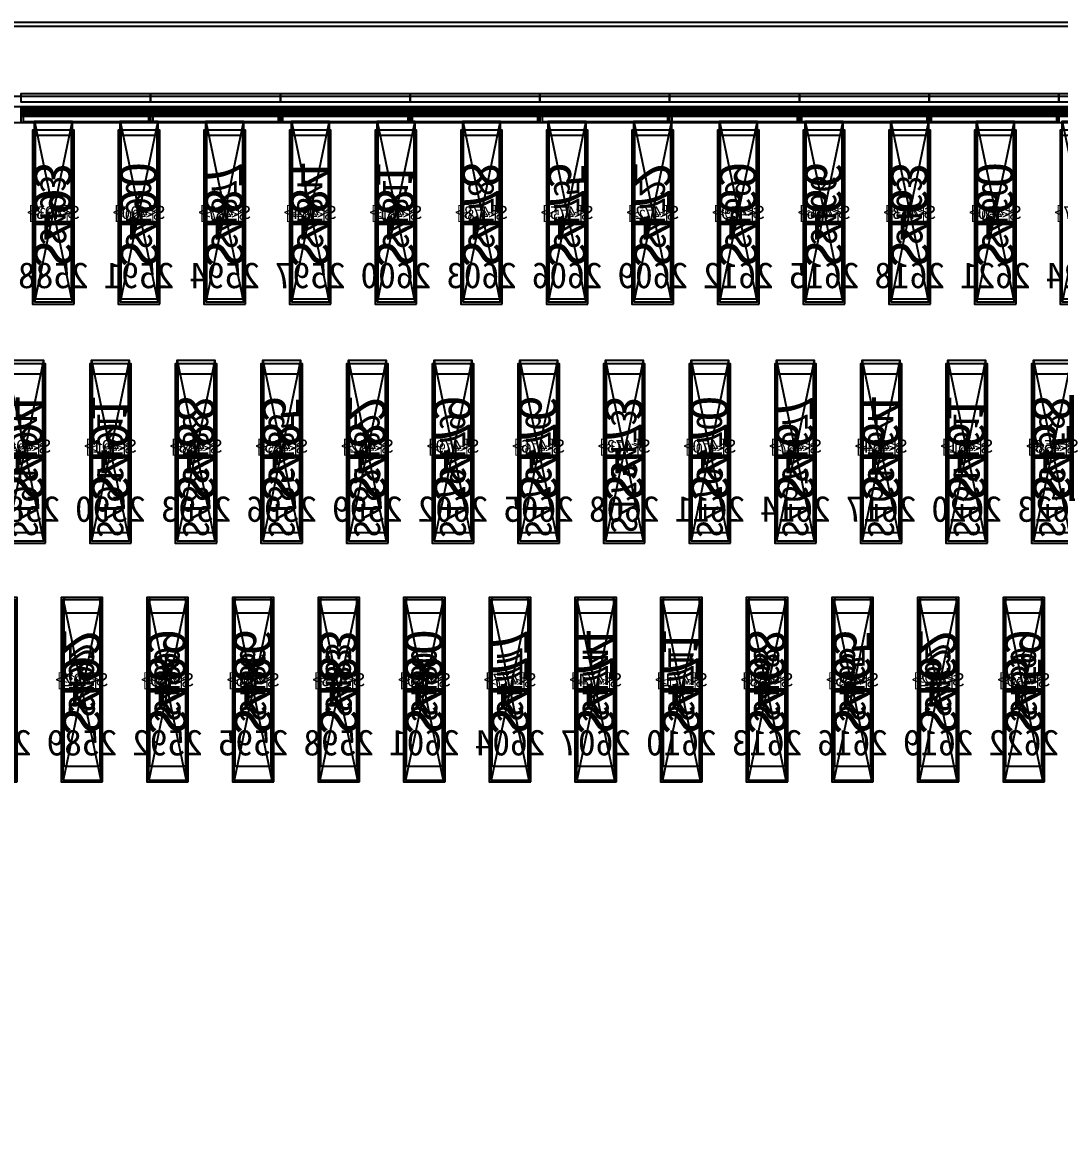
# Model space of a CAD drawing. Header units: millimetres. Extents: x 427 to 2444, y 137 to 817.
# Drawn here: x 1610.6718 to 1611.0714, y 288.8267 to 289.2604 of the extents above; entities that cross this region are included whole.
import ezdxf
from ezdxf.enums import TextEntityAlignment as Align

# ---------------------------------------------------------------- set-up
doc = ezdxf.new("R2010")
doc.units = ezdxf.units.MM
for name, color, linetype in [('L0', 211, 'Continuous'), ('L102', 91, 'Continuous'), ('L114', 213, 'Continuous'), ('L240', 60, 'Continuous'), ('L241', 200, 'Continuous'), ('L242', 51, 'Continuous'), ('L245', 53, 'Continuous'), ('L246', 93, 'Continuous'), ('L247', 13, 'Continuous'), ('L59', 140, 'Continuous'), ('L63', 4, 'Continuous'), ('L98', 150, 'Continuous')]:
    doc.layers.add(name, color=color, linetype=linetype)
doc.styles.add('txt', font='simhei.ttf')

# ---------------------------------------------------------------- blocks, each defined once
blk = doc.blocks.new('HX8394_F_PAD')
at = {"layer": 'L0'}
blk.add_lwpolyline([(-13.86, -0.4025), (-13.86, 0.4025), (13.86, 0.4025), (13.86, -0.4025), (-13.86, -0.4025)], close=True, dxfattribs=at)
at = {"layer": 'L241'}
blk.add_lwpolyline([(-13.9, -0.435), (-13.9, 0.435), (13.9, 0.435), (13.9, -0.435), (-13.9, -0.435)], close=True, dxfattribs=at)
at = {"layer": 'L242'}
for points in [[(-8.482, 0.3285), (-8.4835, 0.33), (-8.4835, 0.392), (-8.482, 0.3935), (-8.469, 0.3935), (-8.4675, 0.392), (-8.4675, 0.33), (-8.469, 0.3285), (-8.482, 0.3285)], [(-8.449, 0.3285), (-8.4505, 0.33), (-8.4505, 0.392), (-8.449, 0.3935), (-8.436, 0.3935), (-8.4345, 0.392), (-8.4345, 0.33), (-8.436, 0.3285), (-8.449, 0.3285)], [(-8.416, 0.3285), (-8.4175, 0.33), (-8.4175, 0.392), (-8.416, 0.3935), (-8.403, 0.3935), (-8.4015, 0.392), (-8.4015, 0.33), (-8.403, 0.3285), (-8.416, 0.3285)], [(-8.383, 0.3285), (-8.3845, 0.33), (-8.3845, 0.392), (-8.383, 0.3935), (-8.37, 0.3935), (-8.3685, 0.392), (-8.3685, 0.33), (-8.37, 0.3285), (-8.383, 0.3285)], [(-8.35, 0.3285), (-8.3515, 0.33), (-8.3515, 0.392), (-8.35, 0.3935), (-8.337, 0.3935), (-8.3355, 0.392), (-8.3355, 0.33), (-8.337, 0.3285), (-8.35, 0.3285)], [(-8.317, 0.3285), (-8.3185, 0.33), (-8.3185, 0.392), (-8.317, 0.3935), (-8.304, 0.3935), (-8.3025, 0.392), (-8.3025, 0.33), (-8.304, 0.3285), (-8.317, 0.3285)], [(-8.284, 0.3285), (-8.2855, 0.33), (-8.2855, 0.392), (-8.284, 0.3935), (-8.271, 0.3935), (-8.2695, 0.392), (-8.2695, 0.33), (-8.271, 0.3285), (-8.284, 0.3285)], [(-8.251, 0.3285), (-8.2525, 0.33), (-8.2525, 0.392), (-8.251, 0.3935), (-8.238, 0.3935), (-8.2365, 0.392), (-8.2365, 0.33), (-8.238, 0.3285), (-8.251, 0.3285)], [(-8.218, 0.3285), (-8.2195, 0.33), (-8.2195, 0.392), (-8.218, 0.3935), (-8.205, 0.3935), (-8.2035, 0.392), (-8.2035, 0.33), (-8.205, 0.3285), (-8.218, 0.3285)], [(-8.185, 0.3285), (-8.1865, 0.33), (-8.1865, 0.392), (-8.185, 0.3935), (-8.172, 0.3935), (-8.1705, 0.392), (-8.1705, 0.33), (-8.172, 0.3285), (-8.185, 0.3285)], [(-8.152, 0.3285), (-8.1535, 0.33), (-8.1535, 0.392), (-8.152, 0.3935), (-8.139, 0.3935), (-8.1375, 0.392), (-8.1375, 0.33), (-8.139, 0.3285), (-8.152, 0.3285)], [(-8.119, 0.3285), (-8.1205, 0.33), (-8.1205, 0.392), (-8.119, 0.3935), (-8.106, 0.3935), (-8.1045, 0.392), (-8.1045, 0.33), (-8.106, 0.3285), (-8.119, 0.3285)], [(-8.504, 0.2385), (-8.5055, 0.24), (-8.5055, 0.302), (-8.504, 0.3035), (-8.491, 0.3035), (-8.4895, 0.302), (-8.4895, 0.24), (-8.491, 0.2385), (-8.504, 0.2385)], [(-8.471, 0.2385), (-8.4725, 0.24), (-8.4725, 0.302), (-8.471, 0.3035), (-8.458, 0.3035), (-8.4565, 0.302), (-8.4565, 0.24), (-8.458, 0.2385), (-8.471, 0.2385)], [(-8.438, 0.2385), (-8.4395, 0.24), (-8.4395, 0.302), (-8.438, 0.3035), (-8.425, 0.3035), (-8.4235, 0.302), (-8.4235, 0.24), (-8.425, 0.2385), (-8.438, 0.2385)], [(-8.405, 0.2385), (-8.4065, 0.24), (-8.4065, 0.302), (-8.405, 0.3035), (-8.392, 0.3035), (-8.3905, 0.302), (-8.3905, 0.24), (-8.392, 0.2385), (-8.405, 0.2385)], [(-8.372, 0.2385), (-8.3735, 0.24), (-8.3735, 0.302), (-8.372, 0.3035), (-8.359, 0.3035), (-8.3575, 0.302), (-8.3575, 0.24), (-8.359, 0.2385), (-8.372, 0.2385)], [(-8.339, 0.2385), (-8.3405, 0.24), (-8.3405, 0.302), (-8.339, 0.3035), (-8.326, 0.3035), (-8.3245, 0.302), (-8.3245, 0.24), (-8.326, 0.2385), (-8.339, 0.2385)], [(-8.306, 0.2385), (-8.3075, 0.24), (-8.3075, 0.302), (-8.306, 0.3035), (-8.293, 0.3035), (-8.2915, 0.302), (-8.2915, 0.24), (-8.293, 0.2385), (-8.306, 0.2385)], [(-8.273, 0.2385), (-8.2745, 0.24), (-8.2745, 0.302), (-8.273, 0.3035), (-8.26, 0.3035), (-8.2585, 0.302), (-8.2585, 0.24), (-8.26, 0.2385), (-8.273, 0.2385)], [(-8.24, 0.2385), (-8.2415, 0.24), (-8.2415, 0.302), (-8.24, 0.3035), (-8.227, 0.3035), (-8.2255, 0.302), (-8.2255, 0.24), (-8.227, 0.2385), (-8.24, 0.2385)], [(-8.207, 0.2385), (-8.2085, 0.24), (-8.2085, 0.302), (-8.207, 0.3035), (-8.194, 0.3035), (-8.1925, 0.302), (-8.1925, 0.24), (-8.194, 0.2385), (-8.207, 0.2385)], [(-8.174, 0.2385), (-8.1755, 0.24), (-8.1755, 0.302), (-8.174, 0.3035), (-8.161, 0.3035), (-8.1595, 0.302), (-8.1595, 0.24), (-8.161, 0.2385), (-8.174, 0.2385)], [(-8.141, 0.2385), (-8.1425, 0.24), (-8.1425, 0.302), (-8.141, 0.3035), (-8.128, 0.3035), (-8.1265, 0.302), (-8.1265, 0.24), (-8.128, 0.2385), (-8.141, 0.2385)], [(-8.108, 0.2385), (-8.1095, 0.24), (-8.1095, 0.302), (-8.108, 0.3035), (-8.095, 0.3035), (-8.0935, 0.302), (-8.0935, 0.24), (-8.095, 0.2385), (-8.108, 0.2385)], [(-8.493, 0.1485), (-8.4945, 0.15), (-8.4945, 0.212), (-8.493, 0.2135), (-8.48, 0.2135), (-8.4785, 0.212), (-8.4785, 0.15), (-8.48, 0.1485), (-8.493, 0.1485)], [(-8.46, 0.1485), (-8.4615, 0.15), (-8.4615, 0.212), (-8.46, 0.2135), (-8.447, 0.2135), (-8.4455, 0.212), (-8.4455, 0.15), (-8.447, 0.1485), (-8.46, 0.1485)], [(-8.427, 0.1485), (-8.4285, 0.15), (-8.4285, 0.212), (-8.427, 0.2135), (-8.414, 0.2135), (-8.4125, 0.212), (-8.4125, 0.15), (-8.414, 0.1485), (-8.427, 0.1485)], [(-8.394, 0.1485), (-8.3955, 0.15), (-8.3955, 0.212), (-8.394, 0.2135), (-8.381, 0.2135), (-8.3795, 0.212), (-8.3795, 0.15), (-8.381, 0.1485), (-8.394, 0.1485)], [(-8.361, 0.1485), (-8.3625, 0.15), (-8.3625, 0.212), (-8.361, 0.2135), (-8.348, 0.2135), (-8.3465, 0.212), (-8.3465, 0.15), (-8.348, 0.1485), (-8.361, 0.1485)], [(-8.328, 0.1485), (-8.3295, 0.15), (-8.3295, 0.212), (-8.328, 0.2135), (-8.315, 0.2135), (-8.3135, 0.212), (-8.3135, 0.15), (-8.315, 0.1485), (-8.328, 0.1485)], [(-8.295, 0.1485), (-8.2965, 0.15), (-8.2965, 0.212), (-8.295, 0.2135), (-8.282, 0.2135), (-8.2805, 0.212), (-8.2805, 0.15), (-8.282, 0.1485), (-8.295, 0.1485)], [(-8.262, 0.1485), (-8.2635, 0.15), (-8.2635, 0.212), (-8.262, 0.2135), (-8.249, 0.2135), (-8.2475, 0.212), (-8.2475, 0.15), (-8.249, 0.1485), (-8.262, 0.1485)], [(-8.229, 0.1485), (-8.2305, 0.15), (-8.2305, 0.212), (-8.229, 0.2135), (-8.216, 0.2135), (-8.2145, 0.212), (-8.2145, 0.15), (-8.216, 0.1485), (-8.229, 0.1485)], [(-8.196, 0.1485), (-8.1975, 0.15), (-8.1975, 0.212), (-8.196, 0.2135), (-8.183, 0.2135), (-8.1815, 0.212), (-8.1815, 0.15), (-8.183, 0.1485), (-8.196, 0.1485)], [(-8.163, 0.1485), (-8.1645, 0.15), (-8.1645, 0.212), (-8.163, 0.2135), (-8.15, 0.2135), (-8.1485, 0.212), (-8.1485, 0.15), (-8.15, 0.1485), (-8.163, 0.1485)], [(-8.13, 0.1485), (-8.1315, 0.15), (-8.1315, 0.212), (-8.13, 0.2135), (-8.117, 0.2135), (-8.1155, 0.212), (-8.1155, 0.15), (-8.117, 0.1485), (-8.13, 0.1485)]]:
    blk.add_lwpolyline(points, close=True, dxfattribs=at)
at = {"layer": 'L247', "style": 'txt'}
for s, p in [('S460', (-8.4755, 0.361)), ('S463', (-8.4425, 0.362666)), ('S466', (-8.4095, 0.362666)), ('S469', (-8.3765, 0.361)), ('S472', (-8.3435, 0.361)), ('S475', (-8.3105, 0.361)), ('S478', (-8.2775, 0.361)), ('S481', (-8.2445, 0.361)), ('S484', (-8.2115, 0.361)), ('S487', (-8.1785, 0.361)), ('S490', (-8.1455, 0.361)), ('S493', (-8.1125, 0.362666)), ('S458', (-8.4975, 0.271)), ('S461', (-8.4645, 0.271)), ('S464', (-8.4315, 0.271)), ('S467', (-8.3985, 0.271)), ('S470', (-8.3655, 0.271)), ('S473', (-8.3325, 0.272666)), ('S476', (-8.2995, 0.271)), ('S479', (-8.2665, 0.271)), ('S482', (-8.2335, 0.271)), ('S485', (-8.2005, 0.271)), ('S488', (-8.1675, 0.271)), ('S491', (-8.1345, 0.271)), ('S494', (-8.1015, 0.271)), ('S462', (-8.4535, 0.182666)), ('S483', (-8.2225, 0.182666)), ('S492', (-8.1235, 0.182666)), ('S459', (-8.4865, 0.181)), ('S465', (-8.4205, 0.181)), ('S468', (-8.3875, 0.181)), ('S471', (-8.3545, 0.181)), ('S474', (-8.3215, 0.181)), ('S477', (-8.2885, 0.181)), ('S480', (-8.2555, 0.181)), ('S486', (-8.1895, 0.181)), ('S489', (-8.1565, 0.181))]:
    blk.add_text(s, height=0.01, rotation=90, dxfattribs=at).set_placement(p, align=Align.MIDDLE_CENTER)
blk = doc.blocks.new('NTBUMP_65X16')
at = {"layer": 'L242'}
blk.add_lwpolyline([(-0.008, -0.0325), (-0.008, 0.0325), (0.008, 0.0325), (0.008, -0.0325), (-0.008, -0.0325)], close=True, dxfattribs=at)
blk = doc.blocks.new('ILI9881C_AA_NTBUMP_PM_875UM')
at = {"layer": 'L241'}
blk.add_lwpolyline([(-13.92, -0.4375), (-13.92, 0.4375), (13.92, 0.4375), (13.92, -0.4375), (-13.92, -0.4375)], close=True, dxfattribs=at)
at = {"rotation": 180}
for p in [(-8.4755, 0.365), (-8.4425, 0.365), (-8.4095, 0.365), (-8.3765, 0.365), (-8.3435, 0.365), (-8.3105, 0.365), (-8.2775, 0.365), (-8.2445, 0.365), (-8.2115, 0.365), (-8.1785, 0.365), (-8.1455, 0.365), (-8.1125, 0.365), (-8.4975, 0.275), (-8.4645, 0.275), (-8.4315, 0.275), (-8.3985, 0.275), (-8.3655, 0.275), (-8.3325, 0.275), (-8.2995, 0.275), (-8.2665, 0.275), (-8.2335, 0.275), (-8.2005, 0.275), (-8.1675, 0.275), (-8.1345, 0.275), (-8.1015, 0.275), (-8.4865, 0.185), (-8.4535, 0.185), (-8.4205, 0.185), (-8.3875, 0.185), (-8.3545, 0.185), (-8.3215, 0.185), (-8.2885, 0.185), (-8.2555, 0.185), (-8.2225, 0.185), (-8.1895, 0.185), (-8.1565, 0.185), (-8.1235, 0.185)]:
    blk.add_blockref('NTBUMP_65X16', p, dxfattribs=at)
at = {"layer": 'L246', "style": 'txt'}
for s, p in [('S460', (-8.4755, 0.365)), ('S463', (-8.4425, 0.365)), ('S466', (-8.4095, 0.365)), ('S469', (-8.3765, 0.365)), ('S472', (-8.3435, 0.365)), ('S475', (-8.3105, 0.365)), ('S478', (-8.2775, 0.365)), ('S481', (-8.2445, 0.365)), ('S484', (-8.2115, 0.365)), ('S487', (-8.1785, 0.365)), ('S490', (-8.1455, 0.365)), ('S493', (-8.1125, 0.365)), ('S458', (-8.4975, 0.275)), ('S461', (-8.4645, 0.275)), ('S464', (-8.4315, 0.275)), ('S467', (-8.3985, 0.275)), ('S470', (-8.3655, 0.275)), ('S473', (-8.3325, 0.275)), ('S476', (-8.2995, 0.275)), ('S479', (-8.2665, 0.275)), ('S482', (-8.2335, 0.275)), ('S485', (-8.2005, 0.275)), ('S488', (-8.1675, 0.275)), ('S491', (-8.1345, 0.275)), ('S494', (-8.1015, 0.275)), ('S459', (-8.4865, 0.185)), ('S462', (-8.4535, 0.185)), ('S465', (-8.4205, 0.185)), ('S468', (-8.3875, 0.185)), ('S471', (-8.3545, 0.185)), ('S474', (-8.3215, 0.185)), ('S477', (-8.2885, 0.185)), ('S480', (-8.2555, 0.185)), ('S483', (-8.2225, 0.185)), ('S486', (-8.1895, 0.185)), ('S489', (-8.1565, 0.185)), ('S492', (-8.1235, 0.185))]:
    blk.add_text(s, height=0.015, rotation=90, dxfattribs=at).set_placement(p, align=Align.MIDDLE_CENTER)
for s, p in [('2624', (-8.5085, 0.341666)), ('2621', (-8.4755, 0.341666)), ('2618', (-8.4425, 0.341666)), ('2615', (-8.4095, 0.341666)), ('2612', (-8.3765, 0.341666)), ('2609', (-8.3435, 0.341666)), ('2606', (-8.3105, 0.341666)), ('2603', (-8.2775, 0.341666)), ('2600', (-8.2445, 0.341666)), ('2597', (-8.2115, 0.341666)), ('2594', (-8.1785, 0.341666)), ('2591', (-8.1455, 0.341666)), ('2588', (-8.1125, 0.341666)), ('2623', (-8.4975, 0.251666)), ('2620', (-8.4645, 0.251666)), ('2617', (-8.4315, 0.251666)), ('2614', (-8.3985, 0.251666)), ('2611', (-8.3655, 0.251666)), ('2608', (-8.3325, 0.251666)), ('2605', (-8.2995, 0.251666)), ('2602', (-8.2665, 0.251666)), ('2599', (-8.2335, 0.251666)), ('2596', (-8.2005, 0.251666)), ('2593', (-8.1675, 0.251666)), ('2590', (-8.1345, 0.251666)), ('2587', (-8.1015, 0.251666)), ('2622', (-8.4865, 0.161666)), ('2619', (-8.4535, 0.161666)), ('2616', (-8.4205, 0.161666)), ('2613', (-8.3875, 0.161666)), ('2610', (-8.3545, 0.161666)), ('2607', (-8.3215, 0.161666)), ('2604', (-8.2885, 0.161666)), ('2601', (-8.2555, 0.161666)), ('2598', (-8.2225, 0.161666)), ('2595', (-8.1895, 0.161666)), ('2592', (-8.1565, 0.161666)), ('2589', (-8.1235, 0.161666)), ('2586', (-8.0905, 0.161666))]:
    blk.add_text(s, height=0.01, dxfattribs=at).set_placement(p, align=Align.MIDDLE_CENTER)
blk = doc.blocks.new('OUT_3BUMP')
at = {"layer": 'L242'}
for points in [[(0, 0.206), (0, 0.271), (0.016, 0.271), (0.016, 0.206), (0, 0.206)], [(0.011, 0.116), (0.011, 0.181), (0.027, 0.181), (0.027, 0.116), (0.011, 0.116)], [(0.022, 0.026), (0.022, 0.091), (0.038, 0.091), (0.038, 0.026), (0.022, 0.026)]]:
    blk.add_lwpolyline(points, close=True, dxfattribs=at)
blk = doc.blocks.new('JD9365Z_PAD_20170829_Y880')
at = {"layer": 'L241'}
blk.add_lwpolyline([(-13.95, -0.41), (-13.95, 0.41), (13.95, 0.41), (13.95, -0.41), (-13.95, -0.41)], close=True, dxfattribs=at)
at = {"row_count": 1, "column_count": 372, "row_spacing": 0.245, "column_spacing": 0.033}
blk.add_blockref('OUT_3BUMP', (-13.6645, 0.13), dxfattribs=at)
at = {"layer": 'L240', "style": 'txt'}
for s, p in [('S[457]', (-8.5085, 0.369333)), ('S[460]', (-8.4755, 0.369333)), ('S[463]', (-8.4425, 0.369333)), ('S[466]', (-8.4095, 0.369333)), ('S[469]', (-8.3765, 0.369333)), ('S[472]', (-8.3435, 0.369333)), ('S[475]', (-8.3105, 0.369333)), ('S[478]', (-8.2775, 0.369333)), ('S[481]', (-8.2445, 0.369333)), ('S[484]', (-8.2115, 0.369333)), ('S[487]', (-8.1785, 0.369333)), ('S[490]', (-8.1455, 0.369333)), ('S[493]', (-8.1125, 0.369333)), ('S[458]', (-8.4975, 0.279333)), ('S[461]', (-8.4645, 0.279333)), ('S[464]', (-8.4315, 0.279333)), ('S[467]', (-8.3985, 0.279333)), ('S[470]', (-8.3655, 0.279333)), ('S[473]', (-8.3325, 0.279333)), ('S[476]', (-8.2995, 0.279333)), ('S[479]', (-8.2665, 0.279333)), ('S[482]', (-8.2335, 0.279333)), ('S[485]', (-8.2005, 0.279333)), ('S[488]', (-8.1675, 0.279333)), ('S[491]', (-8.1345, 0.279333)), ('S[494]', (-8.1015, 0.279333)), ('S[459]', (-8.4865, 0.189333)), ('S[462]', (-8.4535, 0.189333)), ('S[465]', (-8.4205, 0.189333)), ('S[468]', (-8.3875, 0.189333)), ('S[471]', (-8.3545, 0.189333)), ('S[474]', (-8.3215, 0.189333)), ('S[477]', (-8.2885, 0.189333)), ('S[480]', (-8.2555, 0.189333)), ('S[483]', (-8.2225, 0.189333)), ('S[486]', (-8.1895, 0.189333)), ('S[489]', (-8.1565, 0.189333)), ('S[492]', (-8.1235, 0.189333))]:
    blk.add_text(s, height=0.005, dxfattribs=at).set_placement(p, align=Align.MIDDLE_CENTER)
blk = doc.blocks.new('NV3052C3P_BUMP_ORI_20190911')
at = {"layer": 'L241'}
blk.add_lwpolyline([(-13.8, -0.398), (-13.8, 0.398), (13.8, 0.398), (13.8, -0.398), (-13.8, -0.398)], close=True, dxfattribs=at)
at = {"layer": 'L242'}
for points in [[(-8.4835, 0.32), (-8.4835, 0.385), (-8.4675, 0.385), (-8.4675, 0.32), (-8.4835, 0.32)], [(-8.4505, 0.32), (-8.4505, 0.385), (-8.4345, 0.385), (-8.4345, 0.32), (-8.4505, 0.32)], [(-8.4175, 0.32), (-8.4175, 0.385), (-8.4015, 0.385), (-8.4015, 0.32), (-8.4175, 0.32)], [(-8.3845, 0.32), (-8.3845, 0.385), (-8.3685, 0.385), (-8.3685, 0.32), (-8.3845, 0.32)], [(-8.3515, 0.32), (-8.3515, 0.385), (-8.3355, 0.385), (-8.3355, 0.32), (-8.3515, 0.32)], [(-8.3185, 0.32), (-8.3185, 0.385), (-8.3025, 0.385), (-8.3025, 0.32), (-8.3185, 0.32)], [(-8.2855, 0.32), (-8.2855, 0.385), (-8.2695, 0.385), (-8.2695, 0.32), (-8.2855, 0.32)], [(-8.2525, 0.32), (-8.2525, 0.385), (-8.2365, 0.385), (-8.2365, 0.32), (-8.2525, 0.32)], [(-8.2195, 0.32), (-8.2195, 0.385), (-8.2035, 0.385), (-8.2035, 0.32), (-8.2195, 0.32)], [(-8.1865, 0.32), (-8.1865, 0.385), (-8.1705, 0.385), (-8.1705, 0.32), (-8.1865, 0.32)], [(-8.1535, 0.32), (-8.1535, 0.385), (-8.1375, 0.385), (-8.1375, 0.32), (-8.1535, 0.32)], [(-8.1205, 0.32), (-8.1205, 0.385), (-8.1045, 0.385), (-8.1045, 0.32), (-8.1205, 0.32)], [(-8.5055, 0.23), (-8.5055, 0.295), (-8.4895, 0.295), (-8.4895, 0.23), (-8.5055, 0.23)], [(-8.4725, 0.23), (-8.4725, 0.295), (-8.4565, 0.295), (-8.4565, 0.23), (-8.4725, 0.23)], [(-8.4395, 0.23), (-8.4395, 0.295), (-8.4235, 0.295), (-8.4235, 0.23), (-8.4395, 0.23)], [(-8.4065, 0.23), (-8.4065, 0.295), (-8.3905, 0.295), (-8.3905, 0.23), (-8.4065, 0.23)], [(-8.3735, 0.23), (-8.3735, 0.295), (-8.3575, 0.295), (-8.3575, 0.23), (-8.3735, 0.23)], [(-8.3405, 0.23), (-8.3405, 0.295), (-8.3245, 0.295), (-8.3245, 0.23), (-8.3405, 0.23)], [(-8.3075, 0.23), (-8.3075, 0.295), (-8.2915, 0.295), (-8.2915, 0.23), (-8.3075, 0.23)], [(-8.2745, 0.23), (-8.2745, 0.295), (-8.2585, 0.295), (-8.2585, 0.23), (-8.2745, 0.23)], [(-8.2415, 0.23), (-8.2415, 0.295), (-8.2255, 0.295), (-8.2255, 0.23), (-8.2415, 0.23)], [(-8.2085, 0.23), (-8.2085, 0.295), (-8.1925, 0.295), (-8.1925, 0.23), (-8.2085, 0.23)], [(-8.1755, 0.23), (-8.1755, 0.295), (-8.1595, 0.295), (-8.1595, 0.23), (-8.1755, 0.23)], [(-8.1425, 0.23), (-8.1425, 0.295), (-8.1265, 0.295), (-8.1265, 0.23), (-8.1425, 0.23)], [(-8.1095, 0.23), (-8.1095, 0.295), (-8.0935, 0.295), (-8.0935, 0.23), (-8.1095, 0.23)], [(-8.4945, 0.14), (-8.4945, 0.205), (-8.4785, 0.205), (-8.4785, 0.14), (-8.4945, 0.14)], [(-8.4615, 0.14), (-8.4615, 0.205), (-8.4455, 0.205), (-8.4455, 0.14), (-8.4615, 0.14)], [(-8.4285, 0.14), (-8.4285, 0.205), (-8.4125, 0.205), (-8.4125, 0.14), (-8.4285, 0.14)], [(-8.3955, 0.14), (-8.3955, 0.205), (-8.3795, 0.205), (-8.3795, 0.14), (-8.3955, 0.14)], [(-8.3625, 0.14), (-8.3625, 0.205), (-8.3465, 0.205), (-8.3465, 0.14), (-8.3625, 0.14)], [(-8.3295, 0.14), (-8.3295, 0.205), (-8.3135, 0.205), (-8.3135, 0.14), (-8.3295, 0.14)], [(-8.2965, 0.14), (-8.2965, 0.205), (-8.2805, 0.205), (-8.2805, 0.14), (-8.2965, 0.14)], [(-8.2635, 0.14), (-8.2635, 0.205), (-8.2475, 0.205), (-8.2475, 0.14), (-8.2635, 0.14)], [(-8.2305, 0.14), (-8.2305, 0.205), (-8.2145, 0.205), (-8.2145, 0.14), (-8.2305, 0.14)], [(-8.1975, 0.14), (-8.1975, 0.205), (-8.1815, 0.205), (-8.1815, 0.14), (-8.1975, 0.14)], [(-8.1645, 0.14), (-8.1645, 0.205), (-8.1485, 0.205), (-8.1485, 0.14), (-8.1645, 0.14)], [(-8.1315, 0.14), (-8.1315, 0.205), (-8.1155, 0.205), (-8.1155, 0.14), (-8.1315, 0.14)]]:
    blk.add_lwpolyline(points, close=True, dxfattribs=at)
at = {"layer": 'L245', "style": 'txt'}
for s, p in [('S<457>', (-8.508527, 0.353333)), ('S<460>', (-8.475527, 0.353333)), ('S<463>', (-8.442527, 0.353333)), ('S<466>', (-8.409527, 0.353333)), ('S<469>', (-8.376527, 0.353333)), ('S<472>', (-8.343527, 0.353333)), ('S<475>', (-8.310527, 0.353333)), ('S<478>', (-8.277527, 0.353333)), ('S<481>', (-8.244527, 0.353333)), ('S<484>', (-8.211527, 0.353333)), ('S<487>', (-8.178527, 0.353333)), ('S<490>', (-8.145527, 0.353333)), ('S<493>', (-8.112527, 0.353333)), ('S<458>', (-8.497527, 0.263333)), ('S<461>', (-8.464527, 0.263333)), ('S<464>', (-8.431527, 0.263333)), ('S<467>', (-8.398527, 0.263333)), ('S<470>', (-8.365527, 0.263333)), ('S<473>', (-8.332527, 0.263333)), ('S<476>', (-8.299527, 0.263333)), ('S<479>', (-8.266527, 0.263333)), ('S<482>', (-8.233527, 0.263333)), ('S<485>', (-8.200527, 0.263333)), ('S<488>', (-8.167527, 0.263333)), ('S<491>', (-8.134527, 0.263333)), ('S<494>', (-8.101527, 0.263333)), ('S<459>', (-8.486527, 0.173333)), ('S<462>', (-8.453527, 0.173333)), ('S<465>', (-8.420527, 0.173333)), ('S<468>', (-8.387527, 0.173333)), ('S<471>', (-8.354527, 0.173333)), ('S<474>', (-8.321527, 0.173333)), ('S<477>', (-8.288527, 0.173333)), ('S<480>', (-8.255527, 0.173333)), ('S<483>', (-8.222527, 0.173333)), ('S<486>', (-8.189527, 0.173333)), ('S<489>', (-8.156527, 0.173333)), ('S<492>', (-8.123527, 0.173333))]:
    blk.add_text(s, height=0.005, dxfattribs=at).set_placement(p, align=Align.MIDDLE_CENTER)
blk = doc.blocks.new('BUMP_14_65')
at = {"layer": 'L242'}
blk.add_lwpolyline([(-0.007, -0.022), (-0.007, 0.043), (0.007, 0.043), (0.007, -0.022), (-0.007, -0.022)], close=True, dxfattribs=at)
blk = doc.blocks.new('FL11283_A_OTHER')
at = {"layer": 'L102'}
blk.add_lwpolyline([(-13.86, 0), (-13.86, 0.41), (0, 0.41), (0, 0), (-13.86, 0)], close=True, dxfattribs=at)
at = {"layer": 'L241'}
blk.add_lwpolyline([(-13.86, -0.41), (-13.86, 0.41), (13.86, 0.41), (13.86, 0.404), (-13.854, 0.404), (-13.854, -0.404), (13.854, -0.404), (13.854, 0.404), (13.86, 0.404), (13.86, -0.41), (-13.86, -0.41)], close=True, dxfattribs=at)
at = {"layer": 'L59'}
blk.add_lwpolyline([(-13.86, -0.41), (-13.86, 0.41), (13.86, 0.41), (13.86, -0.41), (-13.86, -0.41)], close=True, dxfattribs=at)
for p in [(-8.4755, 0.358), (-8.4425, 0.358), (-8.4095, 0.358), (-8.3765, 0.358), (-8.3435, 0.358), (-8.3105, 0.358), (-8.2775, 0.358), (-8.2445, 0.358), (-8.2115, 0.358), (-8.1785, 0.358), (-8.1455, 0.358), (-8.1125, 0.358), (-8.4975, 0.268), (-8.4645, 0.268), (-8.4315, 0.268), (-8.3985, 0.268), (-8.3655, 0.268), (-8.3325, 0.268), (-8.2995, 0.268), (-8.2665, 0.268), (-8.2335, 0.268), (-8.2005, 0.268), (-8.1675, 0.268), (-8.1345, 0.268), (-8.1015, 0.268), (-8.4865, 0.178), (-8.4535, 0.178), (-8.4205, 0.178), (-8.3875, 0.178), (-8.3545, 0.178), (-8.3215, 0.178), (-8.2885, 0.178), (-8.2555, 0.178), (-8.2225, 0.178), (-8.1895, 0.178), (-8.1565, 0.178), (-8.1235, 0.178)]:
    blk.add_blockref('BUMP_14_65', p)
at = {"layer": 'L102', "style": 'txt'}
for s, p in [('S463', (-8.4425, 0.370166)), ('S466', (-8.4095, 0.370166)), ('S493', (-8.1125, 0.370166)), ('S460', (-8.4755, 0.3685)), ('S469', (-8.3765, 0.3685)), ('S472', (-8.3435, 0.3685)), ('S475', (-8.3105, 0.3685)), ('S478', (-8.2775, 0.3685)), ('S481', (-8.2445, 0.3685)), ('S484', (-8.2115, 0.3685)), ('S487', (-8.1785, 0.3685)), ('S490', (-8.1455, 0.3685)), ('S458', (-8.4975, 0.2575)), ('S461', (-8.4645, 0.2575)), ('S464', (-8.4315, 0.2575)), ('S467', (-8.3985, 0.2575)), ('S470', (-8.3655, 0.2575)), ('S473', (-8.3325, 0.259166)), ('S476', (-8.2995, 0.2575)), ('S479', (-8.2665, 0.2575)), ('S482', (-8.2335, 0.2575)), ('S485', (-8.2005, 0.2575)), ('S488', (-8.1675, 0.2575)), ('S491', (-8.1345, 0.2575)), ('S494', (-8.1015, 0.2575)), ('S462', (-8.4535, 0.188166)), ('S474', (-8.3215, 0.1865)), ('S483', (-8.2225, 0.188166)), ('S492', (-8.1235, 0.188166)), ('S459', (-8.4865, 0.1865)), ('S465', (-8.4205, 0.1865)), ('S468', (-8.3875, 0.1865)), ('S471', (-8.3545, 0.1865)), ('S477', (-8.2885, 0.1865)), ('S480', (-8.2555, 0.1865)), ('S486', (-8.1895, 0.1865)), ('S489', (-8.1565, 0.1865))]:
    blk.add_text(s, height=0.01, rotation=90, dxfattribs=at).set_placement(p, align=Align.MIDDLE_CENTER)
blk = doc.blocks.new('GC9702_LCDPAD_BUMP')
at = {"layer": 'L242'}
blk.add_lwpolyline([(-0.008, -0.0325), (-0.008, 0.0325), (0.008, 0.0325), (0.008, -0.0325), (-0.008, -0.0325)], close=True, dxfattribs=at)
blk = doc.blocks.new('GC9702_BUMP_NOCOMPENSATION')
at = {"layer": 'L114', "const_width": 0.004}
for points in [[(-8.55, 0.378), (-8.5, 0.378)], [(-8.55, 0.378), (-8.5, 0.378)], [(-8.55, 0.378), (-8.5, 0.378)], [(-8.55, 0.378), (-8.5, 0.378)], [(-8.5, 0.378), (-8.45, 0.378)], [(-8.5, 0.378), (-8.45, 0.378)], [(-8.5, 0.378), (-8.45, 0.378)], [(-8.5, 0.378), (-8.45, 0.378)], [(-8.45, 0.378), (-8.4, 0.378)], [(-8.45, 0.378), (-8.4, 0.378)], [(-8.45, 0.378), (-8.4, 0.378)], [(-8.45, 0.378), (-8.4, 0.378)], [(-8.4, 0.378), (-8.35, 0.378)], [(-8.4, 0.378), (-8.35, 0.378)], [(-8.4, 0.378), (-8.35, 0.378)], [(-8.4, 0.378), (-8.35, 0.378)], [(-8.35, 0.378), (-8.3, 0.378)], [(-8.35, 0.378), (-8.3, 0.378)], [(-8.35, 0.378), (-8.3, 0.378)], [(-8.35, 0.378), (-8.3, 0.378)], [(-8.3, 0.378), (-8.25, 0.378)], [(-8.3, 0.378), (-8.25, 0.378)], [(-8.3, 0.378), (-8.25, 0.378)], [(-8.3, 0.378), (-8.25, 0.378)], [(-8.25, 0.378), (-8.2, 0.378)], [(-8.25, 0.378), (-8.2, 0.378)], [(-8.25, 0.378), (-8.2, 0.378)], [(-8.25, 0.378), (-8.2, 0.378)], [(-8.2, 0.378), (-8.15, 0.378)], [(-8.2, 0.378), (-8.15, 0.378)], [(-8.2, 0.378), (-8.15, 0.378)], [(-8.2, 0.378), (-8.15, 0.378)], [(-8.15, 0.378), (-8.1, 0.378)], [(-8.15, 0.378), (-8.1, 0.378)], [(-8.15, 0.378), (-8.1, 0.378)], [(-8.15, 0.378), (-8.1, 0.378)]]:
    blk.add_lwpolyline(points, dxfattribs=at)
at = {"layer": 'L114'}
for points in [[(-8.55, 0.374), (-8.55, 0.38), (-8.5, 0.38), (-8.5, 0.374), (-8.55, 0.374)], [(-8.55, 0.374), (-8.55, 0.38), (-8.5, 0.38), (-8.5, 0.374), (-8.55, 0.374)], [(-8.5, 0.374), (-8.5, 0.38), (-8.45, 0.38), (-8.45, 0.374), (-8.5, 0.374)], [(-8.5, 0.374), (-8.5, 0.38), (-8.45, 0.38), (-8.45, 0.374), (-8.5, 0.374)], [(-8.49926, 0.37443), (-8.49926, 0.379), (-8.45082, 0.379), (-8.45082, 0.37443), (-8.49926, 0.37443)], [(-8.49926, 0.37443), (-8.49926, 0.379), (-8.45082, 0.379), (-8.45082, 0.37443), (-8.49926, 0.37443)], [(-8.45, 0.374), (-8.45, 0.38), (-8.4, 0.38), (-8.4, 0.374), (-8.45, 0.374)], [(-8.45, 0.374), (-8.45, 0.38), (-8.4, 0.38), (-8.4, 0.374), (-8.45, 0.374)], [(-8.44926, 0.37443), (-8.44926, 0.379), (-8.40082, 0.379), (-8.40082, 0.37443), (-8.44926, 0.37443)], [(-8.44926, 0.37443), (-8.44926, 0.379), (-8.40082, 0.379), (-8.40082, 0.37443), (-8.44926, 0.37443)], [(-8.4, 0.374), (-8.4, 0.38), (-8.35, 0.38), (-8.35, 0.374), (-8.4, 0.374)], [(-8.4, 0.374), (-8.4, 0.38), (-8.35, 0.38), (-8.35, 0.374), (-8.4, 0.374)], [(-8.39926, 0.37443), (-8.39926, 0.379), (-8.35082, 0.379), (-8.35082, 0.37443), (-8.39926, 0.37443)], [(-8.39926, 0.37443), (-8.39926, 0.379), (-8.35082, 0.379), (-8.35082, 0.37443), (-8.39926, 0.37443)], [(-8.35, 0.374), (-8.35, 0.38), (-8.3, 0.38), (-8.3, 0.374), (-8.35, 0.374)], [(-8.35, 0.374), (-8.35, 0.38), (-8.3, 0.38), (-8.3, 0.374), (-8.35, 0.374)], [(-8.34926, 0.37443), (-8.34926, 0.379), (-8.30082, 0.379), (-8.30082, 0.37443), (-8.34926, 0.37443)], [(-8.34926, 0.37443), (-8.34926, 0.379), (-8.30082, 0.379), (-8.30082, 0.37443), (-8.34926, 0.37443)], [(-8.3, 0.374), (-8.3, 0.38), (-8.25, 0.38), (-8.25, 0.374), (-8.3, 0.374)], [(-8.3, 0.374), (-8.3, 0.38), (-8.25, 0.38), (-8.25, 0.374), (-8.3, 0.374)], [(-8.29926, 0.37443), (-8.29926, 0.379), (-8.25082, 0.379), (-8.25082, 0.37443), (-8.29926, 0.37443)], [(-8.29926, 0.37443), (-8.29926, 0.379), (-8.25082, 0.379), (-8.25082, 0.37443), (-8.29926, 0.37443)], [(-8.25, 0.374), (-8.25, 0.38), (-8.2, 0.38), (-8.2, 0.374), (-8.25, 0.374)], [(-8.25, 0.374), (-8.25, 0.38), (-8.2, 0.38), (-8.2, 0.374), (-8.25, 0.374)], [(-8.24926, 0.37443), (-8.24926, 0.379), (-8.20082, 0.379), (-8.20082, 0.37443), (-8.24926, 0.37443)], [(-8.24926, 0.37443), (-8.24926, 0.379), (-8.20082, 0.379), (-8.20082, 0.37443), (-8.24926, 0.37443)], [(-8.2, 0.374), (-8.2, 0.38), (-8.15, 0.38), (-8.15, 0.374), (-8.2, 0.374)], [(-8.2, 0.374), (-8.2, 0.38), (-8.15, 0.38), (-8.15, 0.374), (-8.2, 0.374)], [(-8.19926, 0.37443), (-8.19926, 0.379), (-8.15082, 0.379), (-8.15082, 0.37443), (-8.19926, 0.37443)], [(-8.19926, 0.37443), (-8.19926, 0.379), (-8.15082, 0.379), (-8.15082, 0.37443), (-8.19926, 0.37443)], [(-8.15, 0.374), (-8.15, 0.38), (-8.1, 0.38), (-8.1, 0.374), (-8.15, 0.374)], [(-8.15, 0.374), (-8.15, 0.38), (-8.1, 0.38), (-8.1, 0.374), (-8.15, 0.374)], [(-8.14926, 0.37443), (-8.14926, 0.379), (-8.10082, 0.379), (-8.10082, 0.37443), (-8.14926, 0.37443)], [(-8.14926, 0.37443), (-8.14926, 0.379), (-8.10082, 0.379), (-8.10082, 0.37443), (-8.14926, 0.37443)]]:
    blk.add_lwpolyline(points, close=True, dxfattribs=at)
at = {"layer": 'L241'}
for points in [[(-8.55, 0.382), (-8.55, 0.385), (-8.5, 0.385), (-8.5, 0.382), (-8.55, 0.382)], [(-8.55, 0.382), (-8.55, 0.385), (-8.5, 0.385), (-8.5, 0.382), (-8.55, 0.382)], [(-8.5, 0.382), (-8.5, 0.385), (-8.45, 0.385), (-8.45, 0.382), (-8.5, 0.382)], [(-8.5, 0.382), (-8.5, 0.385), (-8.45, 0.385), (-8.45, 0.382), (-8.5, 0.382)], [(-8.45, 0.382), (-8.45, 0.385), (-8.4, 0.385), (-8.4, 0.382), (-8.45, 0.382)], [(-8.45, 0.382), (-8.45, 0.385), (-8.4, 0.385), (-8.4, 0.382), (-8.45, 0.382)], [(-8.4, 0.382), (-8.4, 0.385), (-8.35, 0.385), (-8.35, 0.382), (-8.4, 0.382)], [(-8.4, 0.382), (-8.4, 0.385), (-8.35, 0.385), (-8.35, 0.382), (-8.4, 0.382)], [(-8.35, 0.382), (-8.35, 0.385), (-8.3, 0.385), (-8.3, 0.382), (-8.35, 0.382)], [(-8.35, 0.382), (-8.35, 0.385), (-8.3, 0.385), (-8.3, 0.382), (-8.35, 0.382)], [(-8.3, 0.382), (-8.3, 0.385), (-8.25, 0.385), (-8.25, 0.382), (-8.3, 0.382)], [(-8.3, 0.382), (-8.3, 0.385), (-8.25, 0.385), (-8.25, 0.382), (-8.3, 0.382)], [(-8.25, 0.382), (-8.25, 0.385), (-8.2, 0.385), (-8.2, 0.382), (-8.25, 0.382)], [(-8.25, 0.382), (-8.25, 0.385), (-8.2, 0.385), (-8.2, 0.382), (-8.25, 0.382)], [(-8.2, 0.382), (-8.2, 0.385), (-8.15, 0.385), (-8.15, 0.382), (-8.2, 0.382)], [(-8.2, 0.382), (-8.2, 0.385), (-8.15, 0.385), (-8.15, 0.382), (-8.2, 0.382)], [(-8.15, 0.382), (-8.15, 0.385), (-8.1, 0.385), (-8.1, 0.382), (-8.15, 0.382)], [(-8.15, 0.382), (-8.15, 0.385), (-8.1, 0.385), (-8.1, 0.382), (-8.15, 0.382)]]:
    blk.add_lwpolyline(points, close=True, dxfattribs=at)
at = {"row_count": 1, "column_count": 413, "row_spacing": 0.065, "column_spacing": 0.033}
for p in [(-13.6235, 0.3365), (-13.6125, 0.2445), (-13.6015, 0.1525)]:
    blk.add_blockref('GC9702_LCDPAD_BUMP', p, dxfattribs=at)
at = {"layer": 'L98', "style": 'txt'}
for s, p in [('S<460>', (-8.4755, 0.3385)), ('S<463>', (-8.4425, 0.33917)), ('S<466>', (-8.4095, 0.33917)), ('S<469>', (-8.3765, 0.33917)), ('S<472>', (-8.3435, 0.3385)), ('S<475>', (-8.3105, 0.3385)), ('S<478>', (-8.2775, 0.3385)), ('S<481>', (-8.2445, 0.3385)), ('S<484>', (-8.2115, 0.3385)), ('S<487>', (-8.1785, 0.3385)), ('S<490>', (-8.1455, 0.3385)), ('S<493>', (-8.1125, 0.33917)), ('S<458>', (-8.4975, 0.2485)), ('S<461>', (-8.4645, 0.2485)), ('S<464>', (-8.4315, 0.2485)), ('S<467>', (-8.3985, 0.2485)), ('S<470>', (-8.3655, 0.2485)), ('S<473>', (-8.3325, 0.24917)), ('S<476>', (-8.2995, 0.2485)), ('S<479>', (-8.2665, 0.2485)), ('S<482>', (-8.2335, 0.2485)), ('S<485>', (-8.2005, 0.2485)), ('S<488>', (-8.1675, 0.2485)), ('S<491>', (-8.1345, 0.2485)), ('S<494>', (-8.1015, 0.2485)), ('S<459>', (-8.4865, 0.1585)), ('S<462>', (-8.4535, 0.15917)), ('S<465>', (-8.4205, 0.1585)), ('S<468>', (-8.3875, 0.1585)), ('S<471>', (-8.3545, 0.1585)), ('S<474>', (-8.3215, 0.1585)), ('S<477>', (-8.2885, 0.1585)), ('S<480>', (-8.2555, 0.1585)), ('S<483>', (-8.2225, 0.15917)), ('S<486>', (-8.1895, 0.1585)), ('S<489>', (-8.1565, 0.1585)), ('S<492>', (-8.1235, 0.15917))]:
    blk.add_text(s, height=0.004, dxfattribs=at).set_placement(p, align=Align.MIDDLE_CENTER)
blk = doc.blocks.new('IC_GDS_ALL')
for name, p in [('HX8394_F_PAD', (0, 0.004)), ('ILI9881C_AA_NTBUMP_PM_875UM', (0, 0)), ('GC9702_BUMP_NOCOMPENSATION', (0, 0.0265)), ('NV3052C3P_BUMP_ORI_20190911', (0, 0.0125)), ('JD9365Z_PAD_20170829_Y880', (0, -0.0035)), ('FL11283_A_OTHER', (0, -0.0035))]:
    blk.add_blockref(name, p)
blk = doc.blocks.new('OUTPUT_PAD_SD')
at = {"color": 5, "linetype": 'Continuous'}
blk.add_lwpolyline([(0.00225, 0.078), (0.01675, 0.00825), (0.01675, 0.078), (0.00225, 0.00825)], dxfattribs=at)
at = {"layer": 'L63', "color": 5}
blk.add_lwpolyline([(0.00225, 0.00825), (0.00225, 0.078), (0.01675, 0.078), (0.01675, 0.00825), (0.00225, 0.00825)], close=True, dxfattribs=at)
blk = doc.blocks.new('OUTPUT_PAD_GATE')
at = {"color": 5, "linetype": 'Continuous'}
blk.add_lwpolyline([(0.00175, 0.07125), (0.01625, 0.0015), (0.01625, 0.07125), (0.00175, 0.0015)], dxfattribs=at)
at = {"layer": 'L63', "color": 5}
blk.add_lwpolyline([(0.00175, 0.0015), (0.00175, 0.07125), (0.01625, 0.07125), (0.01625, 0.0015), (0.00175, 0.0015)], close=True, dxfattribs=at)
blk = doc.blocks.new('IC_PAD_ALL')
at = {"row_count": 1, "row_spacing": 0.0685, "column_spacing": 0.066}
for name, p, column_count in [('OUTPUT_PAD_GATE', (0.004, 0.68425), 414), ('OUTPUT_PAD_SD', (0.0365, 0.6775), 414), ('OUTPUT_PAD_GATE', (0.026, 0.59225), 414), ('OUTPUT_PAD_SD', (0.0585, 0.5855), 413), ('OUTPUT_PAD_GATE', (-0.018, 0.5), 414), ('OUTPUT_PAD_SD', (0.0145, 0.49325), 414)]:
    blk.add_blockref(name, p, dxfattribs=dict(at, column_count=column_count))
blk = doc.blocks.new('IC_ALL')
at = {"yscale": -1, "rotation": 180}
blk.add_blockref('IC_GDS_ALL', (14, 0.4375), dxfattribs=at)
blk.add_blockref('IC_PAD_ALL', (0.3525, 0.083))
blk = doc.blocks.new('IC_FPC_OLB_ALL')
blk.add_blockref('IC_ALL', (1.188, 1.0245))

msp = doc.modelspace()

# ---------------------------------------------------------------- block references
msp.add_blockref('IC_FPC_OLB_ALL', (1587.3832, 287.35944))

doc.saveas('drawing.dxf')
